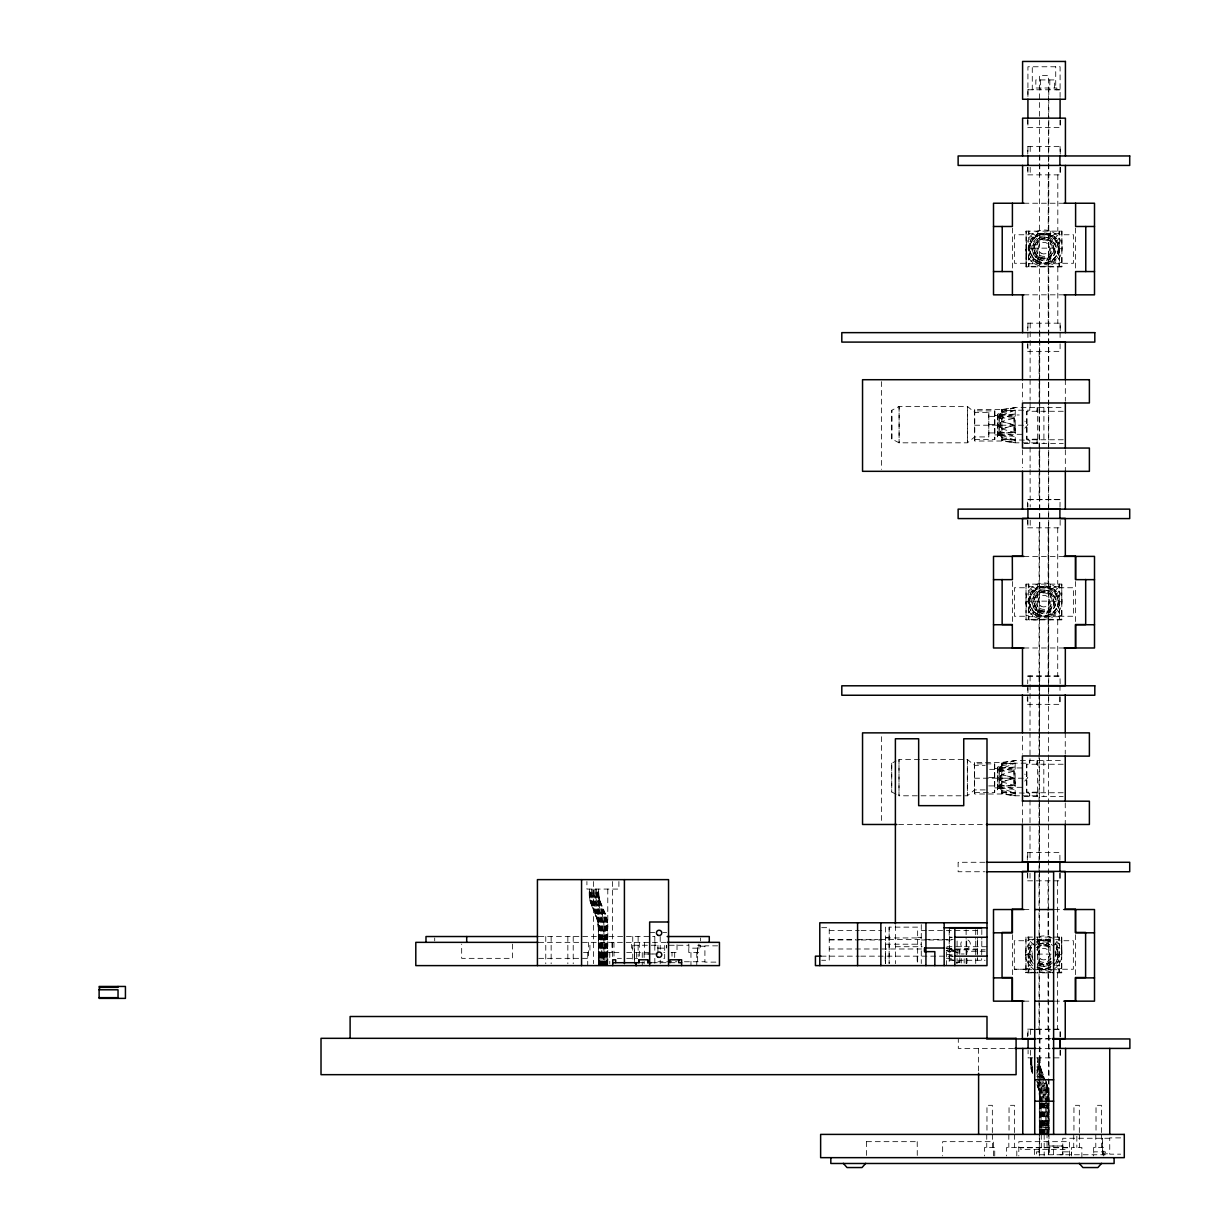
<?xml version="1.0" encoding="UTF-8"?>
<svg xmlns="http://www.w3.org/2000/svg" width="1229" height="1229" viewBox="0 0 1229 1229"><rect width="100%" height="100%" fill="white"/><g stroke="black" fill="none" stroke-linecap="round" stroke-linejoin="round"><path stroke-width="0.75" stroke-dasharray="5 3.75" d="M634.579 948.158L634.548 960.371L634.579 948.158L631.629 948.158L631.629 942.351M655.042 945.255L655.042 942.351M657.93 952.229L657.93 945.255L631.629 945.255M666.656 948.158L666.656 945.255L666.671 948.158L657.945 948.158M697.642 953.981L697.642 945.255L700.545 945.255L700.545 948.158L688.916 948.158L688.916 945.255L668.53 945.255M889.135 927.142L889.135 963.536L889.135 927.142L917.648 927.142L917.648 963.536M896.095 794.272L891.732 791.998L891.732 763.24L896.095 760.966M891.824 439.014L891.824 410.271L899.09 406.461L967.423 406.461L974.705 412.36L988.807 412.36L988.807 436.925L974.705 436.925L967.423 442.824L899.09 442.824L891.824 439.014L891.824 410.271M985.197 789.909L974.612 789.909L967.346 795.793L898.998 795.793L898.998 759.445L967.346 759.445L974.612 765.329L985.197 765.329M1036.999 795.793L1015.139 795.793L1001.804 793.995L974.612 793.995L974.612 762.41L1001.804 762.41L1015.139 760.613L1063.177 760.613M1063.269 411.269L1026.86 411.269L1026.86 439.183L1037.092 439.183L1037.092 442.824L1015.231 442.824L1001.896 441.011L974.705 441.011L974.705 409.426L1001.896 409.426L1015.231 407.629L1063.269 407.629M974.612 792.536L994.691 792.536L994.691 763.87L974.612 763.87M974.705 439.567L994.783 439.567L994.783 410.885L974.705 410.885M997.441 789.832L997.441 766.573L1000.345 766.573L1000.345 789.832L997.441 789.832L997.441 766.573M997.533 436.863L997.533 413.589L1000.437 413.589L1000.437 436.863L997.533 436.863L997.533 413.589M998.025 788.526L998.025 766.712L999.484 766.712L999.484 788.526L998.025 788.526L998.025 766.712M998.117 435.542L998.117 413.743L999.561 413.743L999.561 435.542L998.117 435.542L998.117 413.743M988.715 785.915L1014.017 785.915L1014.017 777.619L1014.017 769.339L988.715 769.339M988.807 432.931L1014.109 432.931L1014.109 416.354L988.807 416.354M1000.345 788.219L1015.139 789.402L1001.804 785.377L1015.139 785.561L1015.139 778.203L1001.804 774.485L1015.139 770.844L1001.804 771.029L1015.139 767.004L1000.345 768.186M1000.437 435.25L1015.231 436.418L1001.896 432.393L1015.231 432.593L1015.231 425.219L1001.896 421.516L1015.231 417.86L1001.896 418.06L1015.231 414.035L1000.437 415.202M1032.345 972.876L1025.938 972.861L1025.938 937.097L1061.718 937.097L1061.718 954.687L1053.499 954.687M1061.795 584.113L1061.795 619.892L1026.031 619.892L1026.031 584.113L1061.795 584.113L1061.795 601.718L1053.591 601.718A9.663 9.663 0 0 0 1039.089 593.346A9.663 9.663 0 0 0 1039.089 610.091A9.663 9.663 0 0 0 1053.591 601.718M1026.123 266.908L1026.123 231.144L1061.887 231.144L1061.887 248.734L1053.668 248.734A9.663 9.663 0 0 0 1039.166 240.362A9.663 9.663 0 0 0 1039.166 257.107A9.663 9.663 0 0 0 1053.668 248.734M1063.177 764.238L1026.768 764.238L1026.783 792.167L1036.999 792.167L1036.999 796.377L1036.999 792.167M1061.718 963.352L1061.718 972.293L1025.938 972.293L1028.258 972.293L1028.258 937.097L1028.258 939.678L1033.681 944.548A14.333 14.333 0 0 0 1031.408 961.861L1028.258 965.886L1033.681 964.826L1028.381 954.687L1031.408 947.528L1028.258 943.503L1031.884 944.195M1037.092 439.767L1037.092 443.408L1037.092 439.183M1039.381 1103.78L1039.411 1154.753M1039.381 1101.875L1039.381 1057.862M1043.836 966.332L1043.836 964.366M1043.836 945.024L1043.836 943.058M1043.913 613.348L1043.913 611.381M1043.913 592.04L1043.913 590.089M1044.005 260.364L1044.005 258.413M1044.005 239.071L1044.005 237.105M1048.982 1132.477L1048.982 1103.78M1048.982 1101.875L1048.982 1029.503M1061.718 972.293L1059.398 972.293L1059.398 937.097L1059.398 939.678L1055.327 943.334M1061.718 954.687L1061.718 937.097L1061.718 972.861L1052.301 972.861M1061.795 610.367L1061.795 619.308L1026.031 619.308M1061.887 257.383L1061.887 266.324L1026.123 266.324M1071.504 1151.85L1071.504 1154.753L1071.488 1151.85L1062.762 1151.85M1102.474 1151.85L1102.474 1138.254L1102.474 1154.753L1105.378 1154.753L1105.378 1151.85L1093.749 1151.85L1093.749 1154.753M1059.582 248.734C1057.37 256.247 1052.055 262.729 1043.867 263.759L1033.866 258.873L1028.55 248.734C1030.593 241.56 1035.709 234.201 1044.005 234.401L1047.722 234.893L1054.144 238.595L1059.444 248.734M1028.35 601.718C1030.609 594.621 1035.555 587.155 1043.913 587.37L1047.63 587.861L1054.052 591.579L1059.367 601.718C1057.386 609.307 1051.886 615.683 1043.774 616.728L1033.773 611.858L1028.473 601.718M1037.537 940.062L1040.118 940.846L1043.959 939.678L1050.995 942.274A14.333 14.333 0 0 0 1036.661 942.274L1043.959 939.678M1043.867 263.759L1047.722 262.591L1051.594 263.759L1051.179 261.147L1055.45 263.759L1054.144 258.873L1059.582 259.933L1056.418 255.909L1059.582 256.108L1057.862 252.452L1057.862 245.032L1059.582 241.376L1056.418 241.56L1059.582 237.55L1054.144 238.595L1055.711 233.71L1051.179 236.321L1051.855 233.71L1047.722 234.893L1044.005 234.401M1043.774 616.728L1047.63 615.56L1051.502 616.728L1051.087 614.131L1055.358 616.728L1054.052 611.858L1059.49 612.902L1056.341 608.877L1059.49 609.077L1057.77 605.421L1057.77 598.001L1059.49 594.344L1056.341 594.544L1059.49 590.519L1054.052 591.579L1055.634 586.694L1051.087 589.29L1051.763 586.694L1047.63 587.861L1043.913 587.37M1043.698 969.712L1050.995 967.115A14.333 14.333 0 0 1 1036.661 967.115L1043.698 969.712L1047.538 968.544L1051.409 969.712L1033.758 969.712M1033.866 258.873L1032.299 263.759L1036.83 261.147A14.333 14.333 0 0 0 1058.338 248.734A14.333 14.333 0 0 0 1036.83 236.321L1032.56 233.71L1033.866 238.595L1028.427 237.55L1031.592 241.56L1028.427 241.376L1030.148 245.032L1030.148 252.452L1028.427 256.108L1031.592 255.909L1028.427 259.933L1033.866 258.873L1028.427 263.759L1028.427 266.324L1028.427 231.144L1028.427 233.71L1033.866 238.595M1033.773 611.858L1032.206 616.728L1036.754 614.131A14.333 14.333 0 0 0 1058.261 601.718A14.333 14.333 0 0 0 1036.754 589.29L1032.468 586.694L1033.773 591.579L1028.35 590.519L1031.5 594.544L1028.35 594.344L1030.071 598.001L1030.071 605.421L1028.35 609.077L1031.5 608.877L1028.35 612.902L1033.773 611.858L1028.35 616.728L1028.35 619.308L1028.35 584.113L1028.35 586.694L1033.773 591.579M1055.772 965.18L1059.398 965.886L1056.249 961.861L1059.398 954.687M1059.398 972.293L1059.398 969.712L1053.975 964.826A14.333 14.333 0 0 0 1056.249 947.528L1059.398 943.503L1053.975 944.548L1059.275 954.687M1024.863 428.138L1027.92 424.65L1024.863 421.148M1024.771 781.106L1027.828 777.619L1024.771 774.132M1035.786 256.969L1036.923 255.816M1051.087 241.652L1052.224 240.515M1035.694 609.937L1036.83 608.801M1051.01 594.621L1052.147 593.484M1054.144 238.595L1059.582 233.71L1059.582 231.144L1059.582 266.324L1059.582 263.759L1054.144 258.873M1054.052 591.579L1059.49 586.694L1059.49 584.113L1059.49 619.308L1059.49 616.728L1054.052 611.858M1028.258 972.293L1028.258 969.712L1032.329 966.055M1001.896 415.079L1015.231 410.209L1029.794 410.209L1029.794 407.629M1029.702 763.178L1029.702 760.613L1029.702 763.178L1015.139 763.178L1001.804 768.524M1044.143 233.71L1040.287 234.893L1036.416 233.71L1036.83 236.321A14.333 14.333 0 0 0 1036.83 261.147L1036.155 263.759L1040.287 262.591L1044.005 263.083M1044.051 586.694L1040.21 587.861L1036.339 586.694L1036.754 589.29A14.333 14.333 0 0 0 1036.754 614.131L1036.062 616.728L1040.21 615.56L1043.913 616.052M1015.231 432.593L1001.896 428.936L1014.263 425.219L1001.896 421.516M1015.139 785.561L1001.804 781.921L1014.171 778.203L1001.804 774.485M956.285 962.968L959.818 961.908L946.484 958.251L952.198 958.328M1001.896 411.546L1015.231 407.629L1015.231 442.824L1001.896 440.474M1001.804 764.53L1015.139 760.613L1015.139 795.793L1001.804 793.458M1050.303 940.062L1043.836 940.354M1037.353 969.328L1043.836 969.036M1001.896 428.936L1015.231 425.219M1001.804 781.921L1015.139 778.203L1001.804 778.203M956.485 962.829L959.818 961.908M1001.896 412.806L1015.231 410.209L1001.896 410.885M1001.804 765.79L1015.139 763.178L1001.804 763.87L1015.139 763.178M1001.896 409.964L1015.231 407.629M1015.139 795.793L1001.804 791.875L1001.804 762.948L1015.139 760.613M1001.896 411.377L1015.231 410.209M1056.249 947.528L1059.398 947.329L1057.677 950.985L1057.677 958.405L1059.398 962.061L1056.249 961.861M1031.408 961.861L1028.258 962.061L1029.979 958.405L1029.979 950.985L1028.258 947.329L1031.408 947.528M1039.381 1151.85L1036.477 1151.85L1036.477 1154.753L1105.378 1154.753M657.93 953.981L644.134 953.996L654.504 953.996M1027.92 89.778L1060.089 89.778M1023.895 203.231L1064.007 203.231M1028.427 233.71L1059.582 233.71M1033.097 248.15L1053.668 248.15A9.663 9.663 0 0 1 1039.166 256.523A9.663 9.663 0 0 1 1039.166 239.778A9.663 9.663 0 0 1 1053.668 248.15M1034.342 248.734L1026.123 248.734L1026.123 262.699L1028.427 262.699M1059.582 262.699L1061.887 262.699M1028.427 263.759L1059.582 263.759M1023.895 294.837L1064.007 294.837M999.561 414.972L1019.256 414.972M994.783 415.556L997.533 415.556M988.807 424.65L998.117 424.65M974.705 425.219L1026.86 425.219M999.561 434.313L1022.835 434.313M994.783 434.897L997.533 434.897M1063.254 439.767L1026.86 439.767L1026.86 411.269M1001.896 439.567L1029.794 440.243L1029.794 442.824M1024.325 443.408L1063.254 443.408M1059.997 499.681L1027.398 499.681L1027.398 507.239M1023.895 556.384L1064.007 556.384M1028.35 586.694L1059.49 586.694M1058.891 584.113L1058.891 587.754L1061.795 587.754M1058.891 587.754L1073.439 587.754L1073.439 616.251L1058.891 616.251L1058.891 619.892M1033.005 601.135L1053.591 601.135A9.663 9.663 0 0 1 1039.073 609.507A9.663 9.663 0 0 1 1039.089 592.762A9.663 9.663 0 0 1 1053.591 601.135M1026.031 601.718L1034.25 601.718M1026.031 615.668L1028.35 615.668M1059.49 615.668L1061.795 615.668M1028.35 616.728L1059.49 616.728M1023.895 647.99L1064.007 647.99M1027.69 676.165L1060.135 676.165M999.484 767.956L1022.743 767.956M994.691 768.54L997.441 768.54M988.715 777.619L998.025 777.619M974.612 778.203L1026.783 778.203M999.484 787.297L1022.743 787.297M994.691 787.866L997.441 787.866M1063.177 792.751L1026.768 792.751L1026.783 764.238M1001.804 792.536L1029.702 793.227L1029.702 795.793L1029.702 793.227M1024.233 796.377L1063.177 796.377M898.614 824.475L984.537 824.475M984.813 862.282L958.128 862.282L958.128 871.745L984.813 871.745M1023.895 909.537L1031.623 909.537M1054.482 909.537L1064.007 909.537M821.679 927.68L829.237 927.68L829.237 960.279L821.679 960.279M829.237 930.384L859.24 930.384M861.114 930.384L881.761 930.384M921.274 930.384L926.912 930.384M928.786 930.384L977.547 930.384M649.649 932.412L655.318 932.412M662.877 932.412L666.656 932.412M538.916 936.529L654.642 936.529M889.135 937.358L885.51 937.358L885.51 963.536L885.51 924.592M917.648 937.358L921.274 937.358M952.414 937.297L949.495 937.251L953.858 937.297M885.51 937.942L921.274 937.942M829.237 939.402L855.492 939.402M857.366 939.402L877.998 939.402M879.887 939.402L921.274 939.402M925.022 939.402L953.166 939.402M1028.258 939.678L1035.586 939.678M1036.247 939.678L1053.898 939.678M1055.542 939.678L1059.398 939.678M829.237 939.97L859.24 939.97M861.114 939.97L881.761 939.97M921.274 939.97L926.912 939.97M928.786 939.97L953.166 939.97M538.686 942.351L665.98 942.351M885.51 944.195L921.274 944.195M717.628 945.838L704.908 945.838L704.908 962.123L717.628 962.123M704.908 946.207L697.642 946.207L697.642 961.754M895.388 946.714L922.119 946.714M946.929 946.714L986.995 946.714M829.237 948.988L922.411 948.988M947.129 948.988L977.547 948.988M946.484 965.61L946.484 948.02L959.818 949.817L985.182 949.817M985.182 951.277L966.916 951.277L966.916 953.197M583.468 952.521L589.905 952.521L589.905 942.351M613.962 952.521L621.398 952.521M626.652 952.521L650.494 952.521M663.844 952.521L664.72 952.521M671.095 952.521L677.025 952.521L677.025 942.351M961.262 953.981L964.166 953.981M1037.384 954.103L1053.499 954.103M1025.938 954.687L1034.157 954.687M821.08 956.162L859.271 956.162M860.699 956.162L953.043 956.162M538.686 958.343L588.568 958.343L588.568 942.351M617.404 958.343L621.428 958.343M626.682 958.343L637.697 958.343M663.814 958.343L664.674 958.343L664.72 942.351M949.356 960.279L985.105 960.279M657.945 961.754L676.841 961.754M684.415 961.754L704.908 961.754M639.003 962.706L646.008 962.706M652.322 962.706L666.287 962.706M669.989 962.706L675.228 962.706M1025.938 968.652L1028.258 968.652M1059.398 968.652L1061.718 968.652M1028.857 937.097L1028.857 940.738L1014.309 940.738L1014.309 969.235L1028.857 969.235L1028.857 972.876M1014.309 969.235L1028.857 969.235M1028.258 969.712L1032.114 969.712M1052.07 969.712L1059.398 969.712M1033.466 972.861L1050.442 972.861M1023.895 1001.159L1031.623 1001.159M1054.482 1001.159L1064.007 1001.159M1035.663 1029.503L1028.089 1029.503L1028.089 1037.061M1036.4 1029.503L1060.258 1029.503L1060.258 1037.061M1037.138 1038.597L1050.503 1038.597M1036.462 1038.951L1051.717 1038.951M1013.587 1048.414L958.297 1048.414L958.297 1038.951M1036.462 1048.414L1053.622 1048.414M1041.485 1105.317L1046.862 1105.317M1120.648 1137.885L1109.741 1137.885L1109.741 1154.169L1120.648 1154.169M1109.741 1138.254L1062.762 1138.254L1062.793 1154.753L1059.859 1154.753M866.522 1141.664L917.264 1141.664M1018.81 1147.487L1069.553 1147.487M1102.474 1153.816L1109.741 1153.816M1060.089 89.809L1055.726 89.778L1055.726 66.765M956.008 951.077L946.484 950.585L953.151 953.028M952.198 954.872L946.484 954.426L953.151 956.423M1001.896 435.358L1015.231 440.243L1001.896 439.076L1015.231 442.824M1001.804 792.06L1015.139 793.227L1001.804 788.342L1001.804 786.883M956.008 951.43L946.484 950.585L959.818 953.197M959.818 950.355L946.484 948.02L959.818 951.937M1001.896 437.647L1015.231 440.243M1015.139 793.227L1001.804 790.616L1001.804 793.995L1001.804 762.948M1041.332 1070.044L1044.143 1076.85M1045.372 1080.614L1040.256 1068.17A13.596 7.989 -90 0 1 1039.396 1063.484L1039.335 1061.702A17.513 10.293 -90 0 0 1041.163 1071.811L1044.373 1079.707M1043.191 1077.326L1039.473 1068.001A13.227 7.773 -90 0 1 1038.628 1063.438L1038.566 1061.687M1043.744 1080.414L1040.517 1072.487A18.696 10.984 -90 0 1 1038.566 1061.856L1038.566 1057.862M1042.192 1077.311L1038.474 1067.986A13.196 7.758 -90 0 1 1037.629 1063.438M1042.207 1079.492L1038.92 1071.135A19.941 11.722 -90 0 1 1037.645 1064.253L1037.568 1061.687M1042.853 1081.074L1044.143 1084.239A45.719 40.357 -34.9 0 1 1046.862 1097.267L1047.077 1147.487M1041.055 1077.464L1037.337 1068.124A13.488 7.927 -90 0 1 1036.938 1066.634M1041.163 1080.076L1037.829 1071.627A21.016 12.351 -90 0 1 1037.215 1069.307M1041.808 1081.658L1043.098 1084.838A44.521 39.297 -34.9 0 1 1045.756 1097.512L1045.756 1134.398M1036.692 1069.967L1039.227 1076.22M1039.995 1080.552L1036.646 1072.026M1040.64 1082.134L1041.946 1085.315A43.322 38.237 -34.9 0 1 1044.527 1097.651M1036.8 1073.562L1038.075 1076.696M1036.877 1076.112L1040.748 1085.637A42.17 37.223 -34.9 0 1 1043.267 1097.666M1037.675 1081.028L1039.626 1085.791A41.172 36.348 -34.9 0 1 1042.084 1097.528M1036.677 1080.998L1038.613 1085.76A40.373 35.641 -34.9 0 1 1041.04 1097.282L1041.04 1134.398M600.151 901.256L604.883 912.778A48.791 43.061 -34.9 0 1 607.771 926.666M591.333 904.821L596.08 916.388A39.62 34.965 -34.9 0 1 598.462 927.695L598.462 965.61L598.139 889.074M1041.577 1070.551L1040.779 1068.477A14.241 8.373 -90 0 1 1039.872 1063.561M1032.514 1073.608L1031.776 1071.534A20.801 12.229 -90 0 1 1030.455 1064.36M600.397 901.763L599.583 899.689A14.241 8.373 -90 0 1 598.677 894.773L598.615 889.074M592.117 905.681L591.333 903.469A22.368 13.15 -90 0 1 589.92 895.757L589.828 889.074M591.579 905.327L590.581 902.747A20.801 12.229 -90 0 1 589.275 895.572L589.183 889.074M1039.811 1057.862L1040.041 1063.669A15.163 8.91 -90 0 0 1040.994 1068.907M1030.363 1050.303L1030.624 1064.468A21.707 12.751 -90 0 0 1032.007 1071.949M598.784 892.961L598.846 894.881A15.163 8.91 -90 0 0 599.813 900.12M597.371 892.915L597.432 894.651A13.227 7.773 -90 0 0 598.277 899.213L604.468 914.084A47.716 42.124 -34.9 0 1 607.31 927.665L607.31 965.61M596.388 892.915L596.464 895.465A19.941 11.722 -90 0 0 597.724 902.347L602.963 915.451A45.719 40.357 -34.9 0 1 605.682 928.479L605.682 965.61M595.22 892.915L595.312 895.588A21.016 12.351 -90 0 0 596.633 902.839L601.903 916.051A44.521 39.297 -34.9 0 1 604.56 928.74L604.56 965.61M593.991 892.93L594.068 895.695A21.876 12.858 -90 0 0 595.451 903.238L600.751 916.527A43.322 38.237 -34.9 0 1 603.331 928.878L603.331 965.61M592.747 892.961L592.824 895.772A22.475 13.196 -90 0 0 594.252 903.53L599.568 916.849A42.17 37.223 -34.9 0 1 602.087 928.878L602.087 965.61M591.579 892.991L591.671 895.803A22.767 13.381 -90 0 0 593.115 903.653L598.431 917.003A41.172 36.348 -34.9 0 1 600.904 928.74L600.889 965.61M589.352 889.074L589.428 895.68A21.707 12.751 -90 0 0 590.811 903.177M1103.78 1155.967L1103.78 1147.487L1093.641 1147.487L1093.641 1155.967M1101.614 1134.398L1101.614 1147.487M1101.399 1132.585L1101.399 1105.317L1096.022 1105.317L1096.022 1132.585M1095.792 1134.398L1095.792 1147.487M1081.873 1157.657L1081.873 1147.487L1071.58 1147.487L1071.58 1155.967M1079.538 1134.398L1079.538 1147.487M1079.323 1132.585L1079.323 1105.317L1073.946 1105.317L1073.946 1132.585M1076.85 1136.272L1076.85 1147.487M1075.605 228.041L1075.605 269.689M1075.605 581.532L1075.605 622.842M1075.605 934.685L1075.605 976.348M1073.731 1134.398L1073.731 1147.487M1069.553 1155.967L1069.507 1141.664L1018.841 1141.664L1018.81 1155.967M1065.328 379.715L1065.328 401.192M1065.328 449.845L1065.328 471.321M1065.251 732.684L1065.251 754.16M1065.251 802.829L1065.251 824.306M1061.887 231.144L1061.887 266.908L1026.123 266.908L1026.123 231.144M1060.228 120.043L1060.228 127.616L1027.767 127.616L1027.767 118.153M1060.228 154.071L1060.228 146.512L1027.767 146.512L1027.767 154.071M1060.228 167.313L1060.228 174.871L1027.767 174.871L1027.767 167.313M1060.228 330.739L1060.228 323.181L1027.767 323.181L1027.767 330.739M1060.258 1050.303L1060.258 1057.862L1028.089 1057.862L1028.089 1050.303M1060.089 97.368L1060.089 66.765L1027.92 66.765L1027.92 97.368L1027.92 89.809L1032.283 89.778L1032.283 66.765M1060.089 120.043L1060.089 127.616M1060.089 146.512L1060.089 154.071M1060.089 167.313L1060.089 174.871M1060.089 322.997L1060.089 330.57M1060.089 332.46L1060.089 340.018M1060.089 343.797L1060.089 351.356L1027.398 351.356L1027.398 343.797M1059.997 507.239L1060.089 499.496L1027.92 499.496L1027.92 507.055M1060.135 520.282L1060.135 527.84L1027.69 527.84L1027.69 520.282M1060.135 683.723L1059.997 675.981L1027.828 675.981L1027.69 683.723M1059.997 685.429L1059.997 692.987M1059.997 696.782L1059.997 704.34L1027.306 704.34L1027.306 696.782M1060.059 873.266L1060.059 880.824L1027.598 880.824L1027.598 873.266M1060.059 1036.708L1060.059 1029.149L1027.598 1029.149L1027.598 1036.708M1060.089 1050.303L1060.089 1057.862M1059.905 696.782L1059.905 704.34M1059.905 860.208L1059.905 852.465L1027.306 852.649L1027.306 860.208M1059.905 873.266L1059.905 880.824M1058.968 231.144L1058.983 234.77L1073.516 234.77L1073.516 263.283L1058.968 263.283L1058.968 266.908M1058.799 937.097L1058.799 940.738L1073.347 940.738L1073.347 969.235L1058.799 969.235L1058.799 972.861M1057.816 174.871L1057.816 231.144M1057.816 266.908L1057.816 323.181M1057.723 527.84L1057.723 584.113M1057.723 619.892L1057.723 676.165M1057.631 880.824L1057.631 937.097M1057.631 972.861L1057.631 1029.149M1056.848 89.809L1056.848 87.996L1033.574 87.996L1033.574 89.809M1054.59 87.996L1054.59 79.931L1035.832 79.931L1035.832 87.996M1053.376 1149.591L1053.376 1156.043M1050.257 231.144L1050.257 266.908M1050.165 584.113L1050.165 619.892M1050.073 937.097L1050.073 972.861M1049.812 79.931L1049.812 89.809M1049.274 1147.487L1049.274 1155.967M1048.982 1147.487L1048.967 1095.438A48.791 43.061 -34.9 0 0 1046.079 1081.566M1048.798 89.809L1048.798 118.153M1048.798 120.043L1048.706 404.602M1048.706 406.507L1048.706 704.34M1048.706 1134.398L1048.706 1094.947A48.868 43.138 -34.9 0 0 1045.818 1081.044M1048.69 1149.591L1048.69 1156.043L1048.614 731.731M1048.614 161.905L1048.614 75.568L1039.396 75.568L1039.396 729.811M1048.614 163.826L1048.614 729.811M1048.214 174.871L1048.214 231.144M1048.214 266.908L1048.214 323.181M1048.153 1101.768L1048.153 1094.501A48.638 42.938 -34.9 0 0 1046.217 1083.271M1048.153 1103.581L1048.153 1134.398M1048.137 527.84L1048.137 584.113M1048.137 619.892L1048.137 676.165M1048.045 880.824L1048.045 910.843M1048.045 912.717L1048.045 937.097M1048.045 972.861L1048.045 1029.149M1047.799 1134.398L1047.799 1096.898A46.81 41.31 -34.9 0 0 1045.019 1083.579M1047.323 1101.399L1047.323 1094.148A48.115 42.462 -34.9 0 0 1045.403 1083.026M1047.323 1103.212L1047.323 1134.398M1046.278 1101.153L1046.278 1093.902A47.316 41.771 -34.9 0 0 1044.389 1082.964M1046.278 1102.966L1046.278 1134.398M1045.08 1134.398L1045.08 1093.764A46.318 40.88 -34.9 0 0 1043.237 1083.072M1044.527 1103.027L1044.527 1134.398M1044.174 1134.398L1044.174 1155.967M1043.913 407.629L1043.913 443.408M1043.82 760.613L1043.82 796.377M1043.836 1134.398L1043.836 1093.779A45.166 39.866 -34.9 0 0 1042.038 1083.348M1043.267 1103.027L1043.267 1134.398M1042.607 1101.138L1042.607 1093.902A43.952 38.806 -34.9 0 0 1039.98 1081.382M1042.607 1102.935L1042.607 1134.398M1042.084 1102.889L1042.084 1134.398M1041.485 1101.384L1041.485 1094.163A42.769 37.761 -34.9 0 0 1038.935 1081.981M1041.485 1103.181L1041.485 1134.398M1041.27 1134.398L1041.27 1147.487M1040.517 79.931L1040.594 89.809M1040.548 1101.737L1040.548 1094.532A41.678 36.793 -34.9 0 0 1038.059 1082.641M1040.548 1103.534L1040.548 1134.398M1040.21 1134.398L1040.21 1096.913A39.85 35.18 -34.9 0 0 1037.814 1085.545M1039.964 1029.503L1039.964 1061.748M1039.78 146.512L1039.78 174.871M1039.78 322.997L1039.703 377.626M1039.703 379.5L1039.703 400.132M1039.703 402.006L1039.703 407.629M1039.703 447.156L1039.703 467.788M1039.703 469.662L1039.78 527.84M1039.703 675.981L1039.611 730.594M1039.857 1134.398L1039.857 1094.978A40.772 35.994 -34.9 0 0 1037.414 1083.348M1039.611 732.469L1039.611 760.613M1039.611 800.125L1039.611 860.039M1039.611 861.928L1039.611 880.824M1039.642 1134.398L1039.457 1095.469A40.096 35.395 -34.9 0 0 1037.061 1084.024M1039.396 731.731L1039.304 1156.043M1039.119 351.356L1039.119 381.374M1039.119 383.248L1039.119 403.88M1039.119 407.629L1039.119 449.031M1039.119 450.905L1039.119 471.537M1039.119 473.411L1039.119 499.681M1039.119 527.84L1039.027 734.343M1039.027 736.217L1039.027 801.999M1039.027 803.889L1039.027 863.818M1039.027 865.708L1039.027 910.843M1039.027 912.717L1039.027 1029.149M1039.089 1147.487L1039.089 1155.967M1037.752 231.144L1037.752 266.908M1037.66 407.629L1037.66 443.408M1037.66 584.113L1037.66 619.892L1028.95 619.892L1028.95 616.251L1014.401 616.251L1014.401 587.754L1028.95 587.754L1028.95 584.113M1037.568 760.613L1037.568 796.377M1037.568 937.097L1037.568 972.861M1037.568 1057.862L1037.568 1061.902M1034.618 1149.591L1034.618 1156.043M1031.776 1057.862L1031.868 1064.591A22.721 13.35 -90 0 0 1032.637 1069.921M1030.532 1057.862L1030.532 1061.948M1030.363 1029.503L1030.363 1037.061M1030.194 146.512L1030.194 154.071M1030.194 167.313L1030.194 174.871M1030.194 322.997L1030.102 377.626M1030.102 379.5L1030.102 400.132M1030.102 402.006L1030.102 407.629M1030.102 447.156L1030.102 467.788M1030.102 469.662L1030.194 507.055M1030.194 520.282L1030.194 527.84M1030.102 675.981L1030.01 730.594M1030.01 732.469L1030.01 760.613M1030.01 800.125L1030.01 860.039M1030.01 873.266L1030.01 880.824M1029.026 231.144L1029.026 234.77L1014.478 234.77L1014.478 263.283L1029.026 263.283L1029.026 266.908M1027.92 120.043L1027.92 127.616M1027.92 146.512L1027.92 154.071M1027.92 167.313L1027.92 174.871M1027.92 322.997L1027.92 330.57M1027.92 332.46L1027.92 340.203M1027.92 343.797L1027.92 351.356M1027.92 520.282L1027.92 527.84M1027.92 687.687L1027.92 693.356M1027.828 685.429L1027.828 692.987M1027.828 696.782L1027.828 704.34M1027.736 852.465L1027.736 860.039M1027.736 873.266L1027.736 880.824M1026.123 231.144L1026.123 234.77M1026.031 584.113L1026.031 619.892M1025.954 937.097L1025.938 972.861M1022.497 383.294L1022.497 401.192M1022.497 449.845L1022.497 467.742M1022.405 736.263L1022.405 754.16M1022.405 801.031L1022.405 822.508M1016.813 1155.967L1016.813 1147.487L1006.628 1147.487L1006.628 1155.967M1014.632 1134.398L1014.632 1147.487M1014.417 1132.585L1014.417 1105.317L1009.04 1105.317L1009.04 1132.585M1014.109 416.354L1014.109 432.931M1014.017 769.339L1014.017 785.915M1012.404 228.041L1012.404 269.689M1012.404 581.532L1012.404 622.842M1012.404 934.685L1012.404 976.348M1008.825 1134.398L1008.825 1147.487M1000.437 413.589L1000.437 436.863M1000.345 766.573L1000.345 789.832M999.561 413.743L999.561 435.542M999.484 766.712L999.484 788.526M994.783 410.885L994.783 439.567M994.691 763.87L994.691 792.536M994.737 1155.967L994.737 1147.487L984.567 1147.487L984.567 1155.967M993.401 1155.89L993.401 1141.664L942.658 1141.664L942.658 1155.89M992.341 1132.585L992.341 1105.317L986.964 1105.317L986.964 1132.585M992.556 1134.398L992.556 1147.487M988.807 412.36L988.807 436.925M986.749 1134.398L986.749 1147.487M981.817 929.585L981.817 939.186M981.817 941.091L981.664 960.295M978.607 1048.414L978.607 1073.255M977.547 929.585L977.547 939.186M977.547 940.031L977.547 960.279M977.301 941.122L977.301 960.295M975.718 929.692L975.718 939.14M975.718 941.03L975.718 965.61M974.705 409.426L974.705 441.011M974.612 762.41L974.612 793.995M966.916 958.436L966.916 963.106M966.701 941.03L966.701 963.72M966.117 929.692L966.117 939.14M966.117 941.03L966.117 965.61M964.166 958.774L964.166 963.106M961.262 958.528L961.262 963.014M959.818 949.817L959.818 954.441M959.818 957.714L959.818 963.014M957.099 941.03L957.099 965.61M949.356 927.68L949.495 960.295M949.203 930.23L949.203 963.751M921.274 924.592L921.274 963.536M917.203 956.162L917.203 963.72M917.218 1141.664L917.264 1155.89M898.998 759.445L898.998 795.793M895.388 925.575L895.388 963.705M891.732 763.24L891.732 791.998M885.218 956.162L885.218 963.72M881.454 381.62L881.454 469.417M881.454 736.693L881.454 822.57M866.568 1141.664L866.522 1155.89M700.545 937.988L700.545 940.892M698.932 944.041L698.932 952.521L688.793 952.521L688.793 944.041M696.782 952.521L696.782 965.61M690.959 952.521L690.959 965.61M674.69 952.521L674.69 960.003M672.017 952.521L672.017 956.27M660.203 936.529L660.203 949.249M660.203 960.156L660.203 963.797M657.945 945.255L657.945 948.757M654.827 936.529L654.827 951.077M654.827 958.343L654.827 963.797M644.426 942.351L644.426 952.521M644.134 952.521L644.134 963.951M642.245 952.521L642.245 960.003M642.245 961.877L642.245 965.61M639.341 942.351L639.341 956.27M638.128 936.529L638.128 956.531M636.438 952.521L636.438 958.128M634.548 952.521L634.548 963.736M634.256 942.351L634.256 952.521M632.751 936.529L632.751 960.156M618.894 881.516L618.894 889.074L586.909 889.074L586.909 881.516M613.962 942.351L614.008 958.343M612.441 881.531L612.441 957.975M611.981 942.351L611.981 952.521L601.795 952.521L601.795 942.351M609.784 952.521L609.784 963.736M607.787 889.074L607.771 965.61M607.525 965.61L607.525 926.159A48.868 43.138 -34.9 0 0 604.622 912.271M606.957 965.61L606.957 925.729A48.638 42.938 -34.9 0 0 604.084 911.887L599.061 899.382A13.596 7.989 -90 0 1 598.2 894.697L598.139 892.915A17.513 10.293 -90 0 0 599.967 903.023M606.619 965.61L606.619 928.11A46.81 41.31 -34.9 0 0 603.838 914.791L599.322 903.699A18.696 10.984 -90 0 1 597.371 893.068L597.371 889.074M606.127 965.61L606.127 925.36A48.115 42.462 -34.9 0 0 603.27 911.672M605.083 965.61L605.083 925.114A47.316 41.771 -34.9 0 0 602.271 911.641L597.279 899.198A13.196 7.758 -90 0 1 596.449 894.651M603.977 952.521L603.977 965.61L603.9 924.991A46.318 40.88 -34.9 0 0 601.135 911.795L596.142 899.336A13.488 7.927 -90 0 1 595.297 894.681M602.64 965.61L602.64 924.991A45.166 39.866 -34.9 0 0 599.952 912.118L594.944 899.613A14.087 8.28 -90 0 1 594.053 894.758M601.411 965.61L601.411 925.13A43.952 38.806 -34.9 0 0 598.8 912.594L593.761 900.012A14.948 8.787 -90 0 1 592.808 894.866M600.29 965.61L600.29 925.391A42.769 37.761 -34.9 0 0 597.74 913.193L592.67 900.519A16.023 9.417 -90 0 1 591.656 894.989M599.844 965.61L599.844 928.494A40.373 35.641 -34.9 0 0 597.432 916.972L592.117 903.638A22.721 13.35 -90 0 1 590.673 895.803L590.581 889.074M599.353 965.61L599.353 925.744A41.678 36.793 -34.9 0 0 596.864 913.854L592.393 902.885A17.267 10.155 -90 0 1 590.596 893.037M599.015 965.61L599.015 928.141A39.85 35.18 -34.9 0 0 596.633 916.757L591.395 904.221A19.587 11.507 -90 0 1 589.352 893.099M598.677 965.61L598.677 926.19A40.772 35.994 -34.9 0 0 596.234 914.56L591.748 903.561A18.45 10.846 -90 0 1 589.828 893.068L589.828 889.074M596.372 889.074L596.372 893.114M595.22 889.074L595.22 893.145M593.991 889.074L593.976 893.176M593.53 881.531L593.53 963.705M592.747 889.074L592.731 893.191M591.579 889.074L591.579 893.191M587.723 952.521L587.723 965.61M573.221 936.529L573.221 963.797M567.844 936.529L567.844 963.797M551.145 936.529L551.145 963.797M545.768 936.529L545.768 963.797M512.432 944.118L512.432 958.343L461.674 958.343L461.674 944.118M434.713 937.988L434.713 940.892M967.976 940.031A4.793 4.793 0 0 1 969.266 947.282A4.793 4.793 0 0 1 961.908 947.282A4.793 4.793 0 0 1 963.183 940.031M595.865 915.252A40.096 35.395 -34.9 0 1 598.277 926.681M595.819 915.866A39.697 35.042 -34.9 0 1 598.2 927.204M598.615 893.007A16.376 9.617 -90 0 0 600.336 902.363L604.837 913.408A48.392 42.723 -34.9 0 1 607.694 927.173M1055.066 951.676A11.629 11.629 0 0 1 1055.066 957.698M1049.643 964.765A11.629 11.629 0 0 1 1038.013 964.765M1032.59 957.698A11.629 11.629 0 0 1 1032.59 951.676M1038.013 944.625A11.629 11.629 0 0 1 1049.643 944.625M1054.989 943.519A15.793 15.793 0 0 1 1054.989 965.856M1050.503 969.005A15.793 15.793 0 0 1 1037.153 969.005M1032.667 965.856A15.793 15.793 0 0 1 1032.667 943.519M1037.153 940.385A15.793 15.793 0 0 1 1050.503 940.385M1050.672 961.524A9.663 9.663 0 0 1 1036.984 961.524M1036.984 947.851A9.663 9.663 0 0 1 1050.672 947.851M1050.918 961.785A10.016 10.016 0 0 1 1036.738 961.785M1036.738 947.605A10.016 10.016 0 0 1 1050.918 947.605M1051.01 958.251A8.296 8.296 0 0 1 1036.646 958.251M1036.646 949.971A8.296 8.296 0 0 1 1051.01 949.971M1055.696 950.923A12.29 12.29 0 0 1 1054.467 960.248M1052.516 962.799A12.29 12.29 0 0 1 1037.691 964.75M1033.19 960.248A12.29 12.29 0 0 1 1031.961 950.923M1035.141 945.424A12.29 12.29 0 0 1 1052.516 945.424M1056.679 941.26A18.174 18.174 0 0 1 1052.915 969.85M1051.517 970.587A18.174 18.174 0 0 1 1039.119 971.663M1034.741 969.85A18.174 18.174 0 0 1 1034.741 938.372M1039.119 936.559A18.174 18.174 0 0 1 1052.915 938.372M1056.279 946.914A14.379 14.379 0 0 1 1053.99 964.273M1051.025 966.562A14.379 14.379 0 0 1 1036.646 966.562M1031.377 961.293A14.379 14.379 0 0 1 1033.666 943.949M1036.646 941.66A14.379 14.379 0 0 1 1051.025 941.66M1051.532 961.815A10.907 10.907 0 0 1 1038.382 963.551M1038.382 944.671A10.907 10.907 0 0 1 1049.274 944.671M1050.672 960.955A9.663 9.663 0 0 1 1036.984 960.955M1036.984 947.267A9.663 9.663 0 0 1 1050.672 947.267M1037.015 1084.654A39.697 35.042 -34.9 0 1 1039.396 1095.991M1037.261 1085.161A39.62 34.965 -34.9 0 1 1039.642 1096.483M1041.516 1071.15A16.376 9.617 -90 0 1 1039.795 1061.779M1031.868 1071.012A19.587 11.507 -90 0 1 1030.532 1061.887M1032.529 1072.256A22.368 13.15 -90 0 1 1031.1 1064.544L1031.008 1057.862L1031.023 1061.856A18.45 10.846 -90 0 0 1032.268 1070.444M1045.664 1082.872A47.716 42.124 -34.9 0 1 1048.491 1096.452M1046.017 1082.196A48.392 42.723 -34.9 0 1 1048.89 1095.961M1032.437 1067.955A17.267 10.155 -90 0 1 1031.776 1061.81M899.09 406.461L899.09 442.824L899.09 406.461M967.346 759.445L967.346 795.793L967.346 759.445M967.423 442.194L967.423 406.461L967.423 442.194M1001.896 409.426L1001.896 441.011L1001.896 409.426M1036.999 760.613L1036.999 764.238L1036.999 760.613M1037.092 407.629L1037.092 411.269L1037.092 407.629M598.277 953.504C607.664 960.448 611.719 948.097 598.277 953.504M1039.457 1122.292C1048.844 1129.236 1052.9 1116.884 1039.457 1122.292M598.277 955.302C607.986 960.417 611.397 951.338 598.277 955.302M1039.457 1124.089C1049.182 1129.205 1052.577 1120.126 1039.457 1124.089M598.277 957.13C608.294 960.218 611.151 954.779 598.277 957.13M1039.457 1125.902C1049.474 1129.005 1052.347 1123.567 1039.457 1125.902M598.277 958.973L607.771 959.004L598.277 958.973M1039.457 1127.761L1048.967 1127.792L1039.457 1127.761M1062.793 1146.012L1048.982 1146.012L1062.762 1146.027L1062.762 1154.753L1062.793 1146.012M1067.187 1147.778L1020.807 1147.778L1020.807 1149.591L1067.187 1149.591L1067.187 1147.778M1038.997 257.414A10.016 10.016 0 0 0 1054.021 248.734A10.016 10.016 0 0 0 1038.997 240.054A10.016 10.016 0 0 0 1038.997 257.414M1038.182 258.812A11.629 11.629 0 0 0 1055.634 248.734A11.629 11.629 0 0 0 1038.182 238.656A11.629 11.629 0 0 0 1038.182 258.812M1036.108 262.407A15.793 15.793 0 0 0 1059.797 248.734A15.793 15.793 0 0 0 1036.108 235.062A15.793 15.793 0 0 0 1036.108 262.407M1039.857 255.325A8.296 8.296 0 0 0 1052.285 248.15A8.296 8.296 0 0 0 1039.857 240.976A8.296 8.296 0 0 0 1039.857 255.325M1037.86 258.797A12.29 12.29 0 0 0 1056.295 248.15A12.29 12.29 0 0 0 1037.86 237.52A12.29 12.29 0 0 0 1037.86 258.797M1034.91 263.897A18.174 18.174 0 0 0 1062.179 248.15A18.174 18.174 0 0 0 1034.91 232.419A18.174 18.174 0 0 0 1034.91 263.897M1036.815 260.609A14.379 14.379 0 0 0 1058.384 248.15A14.379 14.379 0 0 0 1036.815 235.707A14.379 14.379 0 0 0 1036.815 260.609M1038.551 257.598A10.907 10.907 0 0 0 1054.912 248.15A10.907 10.907 0 0 0 1038.551 238.703A10.907 10.907 0 0 0 1038.551 257.598M1041.101 253.189A5.822 5.822 0 0 0 1049.827 248.15A5.822 5.822 0 0 0 1041.101 243.112A5.822 5.822 0 0 0 1041.101 253.189M1038.904 610.398A10.016 10.016 0 0 0 1053.944 601.718A10.016 10.016 0 0 0 1038.904 593.039A10.016 10.016 0 0 0 1038.904 610.398M1038.106 611.781A11.629 11.629 0 0 0 1055.542 601.718A11.629 11.629 0 0 0 1038.106 591.641A11.629 11.629 0 0 0 1038.106 611.781M1036.016 615.391A15.793 15.793 0 0 0 1059.705 601.718A15.793 15.793 0 0 0 1036.016 588.03A15.793 15.793 0 0 0 1036.016 615.391M1039.765 608.309A8.296 8.296 0 0 0 1052.208 601.135A8.296 8.296 0 0 0 1039.765 593.96A8.296 8.296 0 0 0 1039.765 608.309M1037.768 611.765A12.29 12.29 0 0 0 1056.203 601.135A12.29 12.29 0 0 0 1037.768 590.488A12.29 12.29 0 0 0 1037.768 611.765M1034.833 616.866A18.174 18.174 0 0 0 1062.086 601.135A18.174 18.174 0 0 0 1034.833 585.388A18.174 18.174 0 0 0 1034.833 616.866M1036.723 613.578A14.379 14.379 0 0 0 1058.292 601.135A14.379 14.379 0 0 0 1036.723 588.676A14.379 14.379 0 0 0 1036.723 613.578M1038.459 610.583A10.907 10.907 0 0 0 1054.82 601.135A10.907 10.907 0 0 0 1038.459 591.687A10.907 10.907 0 0 0 1038.459 610.583M1041.009 606.174A5.822 5.822 0 0 0 1049.735 601.135A5.822 5.822 0 0 0 1041.009 596.096A5.822 5.822 0 0 0 1041.009 606.174M1040.917 959.142A5.822 5.822 0 0 0 1049.643 954.103A5.822 5.822 0 0 0 1040.917 949.08A5.822 5.822 0 0 0 1040.917 959.142"/><path stroke-width="1.5" d="M612.718 965.61L612.718 959.788L615.652 959.788L615.668 962.706M612.718 962.706L639.034 962.706L639.034 959.788L647.76 959.788L647.76 962.706L651.462 962.706M934.839 965.61L934.839 951.645L924.607 951.645L924.623 948.02L944.655 948.02M100.087 987.363L99.119 989.068L99.119 998.378L125.435 998.378L125.435 986.457L99.119 986.457L99.119 987.363L118.03 987.363L118.03 986.457M865.754 1163.325L862.005 1167.55L847.027 1167.55L843.294 1163.325M1101.63 1163.325L1097.896 1167.55L1082.918 1167.55L1079.17 1163.325M1023.987 203.231L993.508 203.231L993.508 294.837L1023.987 294.837M1064.007 203.231L1094.501 203.231L1094.501 294.837L1064.007 294.837M993.508 226.489L1012.404 226.489L1012.404 203.231M1094.501 226.489L1075.605 226.489L1075.605 203.231M993.508 271.563L1012.404 271.563L1012.404 294.837M1094.501 271.563L1075.605 271.563L1075.605 294.837M1060.089 508.944L1027.92 508.944L1027.92 518.577L958.128 518.577L958.128 509.129L1129.712 509.129L1129.712 518.577L1059.905 518.577L1059.905 509.129M1023.987 556.384L993.508 556.384L993.508 647.99L1023.987 647.99M1064.007 556.384L1094.501 556.384L1094.501 647.99L1064.007 647.99M993.508 579.642L1012.404 579.642L1012.312 556.199L1022.497 556.199L1022.497 518.392L1065.328 518.392L1065.328 556.199L1075.513 556.199L1075.513 579.473M1094.501 579.642L1075.605 579.642L1075.605 556.384M993.508 624.731L1012.404 624.731M1094.501 624.731L1075.605 624.731L1075.605 647.99M1012.312 647.806L1022.497 647.806L1022.497 685.613L1065.328 685.613L1065.328 647.806L1075.513 647.806L1075.513 624.547L1085.683 624.547L1085.683 579.473M1022.405 801.031L1089.386 801.216L1089.386 824.475L986.365 824.475M896.863 824.475L862.543 824.475L862.543 732.868L1089.386 732.868L1089.386 756.142L1022.405 755.958L1022.497 801.216M986.426 862.282L1028.658 862.282M1059.168 862.282L1129.712 862.282L1129.712 871.745L1059.905 871.745L1059.905 861.928L1027.736 861.928L1027.736 871.376M986.426 871.745L1027.92 871.745L1027.92 862.282M1023.987 909.537L993.508 909.537L993.508 1001.159L1023.987 1001.159M1034.726 909.537L1053.622 909.537M1064.007 909.537L1094.501 909.537L1094.501 1001.159L1064.007 1001.159M668.545 921.996L649.649 921.996L649.649 965.61M986.995 922.779L819.789 922.779L819.789 965.61M949.356 927.68L981.817 927.68M944.164 927.803L986.995 927.803M993.508 932.811L1012.404 932.811L1012.404 909.537M1094.501 932.811L1075.605 932.811L1075.605 909.537M537.979 936.529L425.987 936.529L425.987 942.351M667.163 936.529L709.271 936.529L709.271 942.351M954.841 937.251L986.995 937.251M538.025 942.351L415.801 942.351L415.801 965.61L719.441 965.61L719.441 942.351L667.255 942.351M821.141 956.162L815.426 956.162L815.426 965.61L986.995 965.61L986.995 738.767L963.736 738.767L963.736 805.656L918.662 805.656L918.662 738.767L895.388 738.767L895.388 923.824M954.841 956.162L986.995 956.162M681.619 962.706L678.715 962.706L678.715 959.788M993.508 977.885L1012.404 977.885L1012.404 1001.159M1094.501 977.885L1075.605 977.885L1075.605 1001.159M99.119 989.791L118.03 989.791L118.03 997.656L99.119 997.656M1034.726 1001.159L1053.622 1001.159M1035.448 1038.597L1022.405 1038.597L1022.405 1000.79L1012.235 1000.79L1012.235 977.516L1002.05 977.516L1002.05 932.442L1012.235 932.442L1012.235 909.183L1022.405 909.183L1022.405 871.376L1065.251 871.376L1065.251 909.183L1075.421 909.183L1075.421 932.442L1085.606 932.442L1085.606 977.516L1075.421 977.516L1075.421 1000.79L1065.251 1000.79L1065.251 1038.597L1052.208 1038.597M986.595 1038.951L1035.663 1038.951M1052.685 1038.951L1129.881 1038.951L1129.881 1048.414L1052.562 1048.414M1014.893 1048.414L1035.801 1048.414M1034.726 1079.769L1053.622 1079.769M1034.726 1101.184L1053.622 1101.184M636.1 962.706L636.13 965.61L636.1 962.706M1114.104 1157.657L1114.104 1163.479L830.819 1163.479L830.819 1157.657M1109.741 1048.414L1109.741 1134.398M1085.775 226.489L1085.775 271.563M1065.589 1048.414L1065.589 1134.398M1065.42 155.96L1065.42 118.153L1022.589 118.153L1022.589 155.96M1065.42 165.423L1065.42 203.231M1065.42 294.837L1065.42 332.644M1065.328 379.715L1065.328 341.908L1022.497 341.908L1022.497 379.715M1065.328 402.974L1065.328 448.047M1065.328 471.321L1065.328 509.129M1065.251 694.892L1065.251 732.684M1065.251 755.958L1065.251 801.031M1065.251 824.306L1065.251 862.097L1022.405 862.097L1022.405 824.306M1060.258 1038.951L1060.258 1048.414M1060.089 99.257L1060.089 118.153M1060.089 1038.951L1060.089 1048.414M1059.905 155.96L1059.905 165.423M1053.622 1134.398L1053.622 871.745L1034.726 871.745L1034.726 1134.398M1027.92 99.257L1027.92 118.153M1027.92 155.96L1027.92 165.423M1028.089 1038.951L1028.089 1048.414M1022.589 165.423L1022.589 203.231M1022.589 294.837L1022.589 332.644M1022.758 1048.414L1022.758 1134.398M1022.497 471.321L1022.497 509.129M1022.405 694.892L1022.405 732.684M1012.404 647.99L1012.312 624.547L1002.142 624.547L1002.142 579.473M1002.219 226.489L1002.219 271.563M986.995 1038.321L986.995 1016.506L350.111 1016.506L350.111 1038.321M978.607 1073.255L978.607 1134.398M954.841 927.803L954.841 965.61M944.164 922.779L944.164 965.61M925.929 922.779L925.929 965.61M924.623 948.02L924.607 951.645M880.855 922.779L880.855 965.61M857.581 922.779L857.581 965.61M681.619 965.61L681.619 959.788L669.989 959.788L669.989 962.706M668.545 965.61L668.545 879.626L537.426 879.626L537.426 965.61M647.729 959.803L647.729 962.706M639.034 959.788L639.003 962.706M624.409 879.626L624.409 963.705M581.563 879.626L581.563 965.61M466.697 936.529L466.697 942.351M1065.42 61.45L1022.589 61.45L1022.589 99.257L1065.42 99.257L1065.42 61.45M1129.712 155.96L958.128 155.96L958.128 165.423L1129.712 165.423L1129.712 155.96M1094.809 332.644L841.804 332.644L841.804 342.092L1094.809 342.092L1094.809 332.644M1089.386 379.715L862.543 379.715L862.543 471.321L1089.386 471.321L1089.386 448.047L1022.497 448.047L1022.497 402.974L1089.386 402.974L1089.386 379.715M1094.809 685.797L841.804 685.797L841.804 695.245L1094.809 695.245L1094.809 685.797M1016.091 1038.321L321.015 1038.321L321.015 1074.668L1016.091 1074.668L1016.091 1038.321M1124.289 1134.398L820.634 1134.398L820.634 1157.657L1124.289 1157.657L1124.289 1134.398M657.761 935.223A2.688 2.688 0 0 0 661.786 932.888A2.688 2.688 0 0 0 657.761 930.568A2.688 2.688 0 0 0 657.761 935.223M657.761 957.038A2.688 2.688 0 0 0 661.786 954.703A2.688 2.688 0 0 0 657.761 952.383A2.688 2.688 0 0 0 657.761 957.038"/></g></svg>
